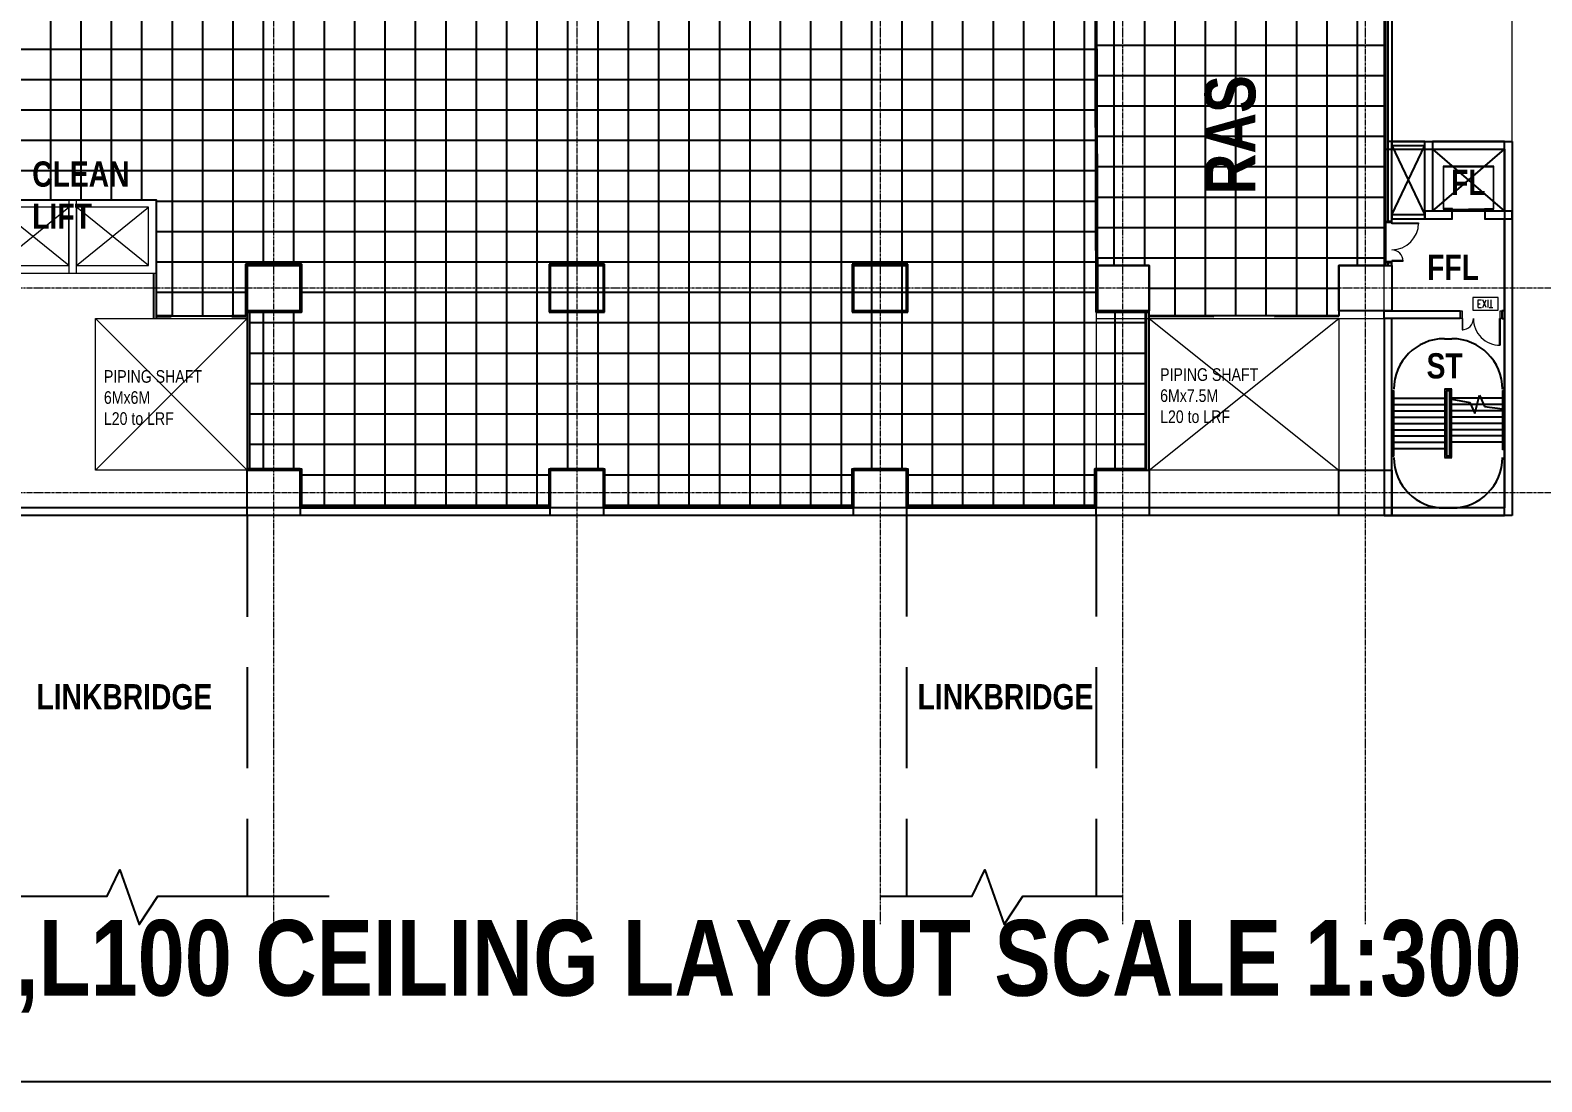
# Model space of a CAD drawing. Extents: x -15449 to 568150, y -1239737 to 53667.
# Drawn here: x 253699 to 313514, y -321211 to -279593 of the extents above; entities that cross this region are included whole.
import ezdxf

# ---------------------------------------------------------------- set-up
doc = ezdxf.new("R2010")
doc.units = 0
doc.header["$LTSCALE"] = 8
for name, pattern in [('HIDDEN', [0.375, 0.25, -0.125]), ('IDA - Grid Line', [3500, 2000, -500, 500, -500]), ('IDA - Hidden 2-1', [750, 500, -250])]:
    doc.linetypes.add(name, pattern=pattern)
doc.layers.get('0').update_dxf_attribs({"color": 1, "linetype": 'CONTINUOUS'})
doc.layers.get('Defpoints').update_dxf_attribs({"linetype": 'CONTINUOUS'})
for name, color, linetype in [('000_CTCI_CSA', 7, 'CONTINUOUS'), ('3', 3, 'CONTINUOUS'), ('Ceiling FL+3000', 6, 'CONTINUOUS'), ('Ceiling FL+5000', 150, 'CONTINUOUS')]:
    doc.layers.add(name, color=color, linetype=linetype)
for name, color, linetype, lineweight, true_color in [('A-_--------_-D0-2', 4, 'CONTINUOUS', 18, 0x00ffff), ('A-_RALG----_E1-1', 4, 'CONTINUOUS', 9, 0x00ffff), ('A-_RALG----_E3-1', 4, 'CONTINUOUS', 9, 0x00ffff), ('Block - Cargo Lift_dwg', 7, 'CONTINUOUS', 9, 0x767676)]:
    doc.layers.add(name, color=color, linetype=linetype, lineweight=lineweight, true_color=true_color)
doc.layers.add('A-_ANOTGRID_E', color=7, linetype='CONTINUOUS', lineweight=9)
doc.layers.add('A-_DOOR----_E', color=7, linetype='CONTINUOUS', lineweight=9)
doc.styles.add('Site Area', font='arial.ttf', dxfattribs={"width": 0.8})
doc.styles.get("Standard").update_dxf_attribs({"font": 'arial.ttf', "width": 0.8})

# ---------------------------------------------------------------- blocks, each defined once
blk = doc.blocks.new('clean lift lobby 2')
at = {"color": 252}
for p, q in [((73303, -6749), (75603, -3899)), ((73303, -3899), (75603, -6749)), ((73303, -9899), (75603, -7049)), ((73303, -7049), (75603, -9899))]:
    blk.add_line(p, q, dxfattribs=at)
at = {"color": 252, "elevation": 0}
for points in [[(73003, -3599), (73003, -7049), (75903, -7049), (75903, -3599)], [(73303, -3899), (73303, -6749), (75603, -6749), (75603, -3899)], [(73003, -6749), (73003, -10199), (75903, -10199), (75903, -6749)], [(73303, -7049), (73303, -9899), (75603, -9899), (75603, -7049)]]:
    blk.add_lwpolyline(points, close=True, dxfattribs=at)
blk = doc.blocks.new('column grid')
at = {"color": 252, "elevation": 0}
for points in [[(-36454.4, -94339.4), (-34354.4, -94339.4), (-34354.4, -96139.4), (-36454.4, -96139.4)], [(-24454.4, -94338.8), (-22354.4, -94338.8), (-22354.4, -96138.8), (-24454.4, -96138.8)], [(-12454.4, -94338.8), (-10354.4, -94338.8), (-10354.4, -96138.8), (-12454.4, -96138.8)], [(-2854.4, -94338.8), (-754.4, -94338.8), (-754.4, -96138.8), (-2854.4, -96138.8)], [(6745.6, -94338.8), (8845.6, -94338.8), (8845.6, -96138.8), (6745.6, -96138.8)], [(-36454.4, -102439.4), (-34354.4, -102439.4), (-34354.4, -104239.4), (-36454.4, -104239.4)], [(-24454.4, -102438.8), (-22354.4, -102438.8), (-22354.4, -104238.8), (-24454.4, -104238.8)], [(-12454.4, -102438.8), (-10354.4, -102438.8), (-10354.4, -104238.8), (-12454.4, -104238.8)], [(-2854.4, -102438.8), (-754.4, -102438.8), (-754.4, -104238.8), (-2854.4, -104238.8)], [(6745.6, -102438.8), (8845.6, -102438.8), (8845.6, -104238.8), (6745.6, -104238.8)]]:
    blk.add_lwpolyline(points, close=True, dxfattribs=at)
at = {"layer": 'A-_ANOTGRID_E', "color": 8, "linetype": 'IDA - Grid Line', "ltscale": 0.005, "true_color": 0x808080}
for p, q in [((-35404.4, 9427, 0), (-35404.4, -120414.2, 0)), ((-23404.4, 9427, 0), (-23404.4, -120414.2, 0)), ((-11404.4, 9427, 0), (-11404.4, -120414.2, 0)), ((-1804.4, 9427, 0), (-1804.4, -120414.2, 0)), ((7795.6, 9427, 0), (7795.6, -120414.2, 0)), ((29680.4, -95238.8, 0), (-104784.6, -95238.8, 0)), ((29680.4, -103338.8, 0), (-104784.6, -103338.8, 0))]:
    blk.add_line(p, q, dxfattribs=at)
at = {"layer": 'Defpoints', "color": 2, "elevation": 0}
blk.add_lwpolyline([(-127418.5, 34485), (48331.5, 34485), (48331.5, -126648), (-127418.5, -126648)], close=True, dxfattribs=at)
blk = doc.blocks.new('CTCI_Building Footprint and Grid')
at = {"color": 8}
for p, q in [((1996497, -955472, 0), (1996347, -955472, 0)), ((1996347, -955472, 0), (1996347, -958622, 0)), ((1996497, -958622, 0), (1996497, -955472, 0)), ((1996497, -955472, 0), (1996497, -955622, 0)), ((1997807, -955472, 0), (1996497, -955472, 0)), ((1996497, -955622, 0), (1997807, -958372, 0)), ((1996497, -958372, 0), (1997807, -955622, 0)), ((1996497, -955622, 0), (1997807, -955622, 0)), ((1997807, -955472, 0), (1998107, -955472, 0)), ((1997807, -958222, 0), (1997807, -955472, 0)), ((1997807, -955622, 0), (1997807, -955472, 0)), ((2000957, -955472, 0), (1998107, -955472, 0)), ((1998107, -955472, 0), (1998107, -955772, 0)), ((1998107, -955472, 0), (1998107, -958222, 0)), ((1998107, -958222, 0), (2000957, -955772, 0)), ((1998107, -955772, 0), (2000957, -958222, 0)), ((1998107, -955772, 0), (2000957, -955772, 0)), ((2000957, -955772, 0), (2000957, -955472, 0)), ((2000957, -955472, 0), (2001257, -955472, 0)), ((2000957, -958222, 0), (2000957, -955472, 0)), ((2001257, -955472, 0), (2001257, -958222, 0)), ((1998882, -958222, 0), (1997807, -958222, 0)), ((1997807, -958222, 0), (1997807, -958522, 0)), ((1998107, -958222, 0), (1997807, -958222, 0)), ((1998882, -958522, 0), (1998882, -958222, 0)), ((2001257, -958222, 0), (2000182, -958222, 0)), ((2000182, -958222, 0), (2000182, -958522, 0)), ((2001257, -958222, 0), (2000957, -958222, 0)), ((2001257, -958522, 0), (2001257, -958222, 0)), ((1996347, -958622, 0), (1996497, -958622, 0)), ((1996497, -958372, 0), (1996497, -958522, 0)), ((1997807, -958372, 0), (1996497, -958372, 0)), ((1996497, -958522, 0), (1997807, -958522, 0)), ((1997807, -958522, 0), (1997807, -958372, 0)), ((1997807, -958522, 0), (1998882, -958522, 0)), ((2000182, -958522, 0), (2001257, -958522, 0)), ((2000957, -970272, 0), (2000957, -958522, 0)), ((2000957, -958522, 0), (2001257, -958522, 0)), ((2001257, -958522, 0), (2001257, -970272, 0)), ((1996497, -960272, 0), (1996347, -960272, 0)), ((1996347, -960272, 0), (1996347, -960372, 0)), ((1996347, -960372, 0), (1996497, -960372, 0)), ((1996497, -960372, 0), (1996497, -960272, 0)), ((1996197, -962472, 0), (1996197, -962172, 0)), ((1996197, -962172, 0), (1999207, -962172, 0)), ((1999207, -962172, 0), (1999207, -962472, 0)), ((2000957, -962172, 0), (2000857, -962172, 0)), ((2000857, -962172, 0), (2000857, -962472, 0)), ((2000957, -962472, 0), (2000957, -962172, 0)), ((1999207, -962472, 0), (1996197, -962472, 0)), ((1996197, -962472, 0), (1996197, -970272, 0)), ((1996497, -962472, 0), (1996197, -962472, 0)), ((1996497, -970272, 0), (1996497, -962472, 0)), ((2000857, -962472, 0), (2000957, -962472, 0)), ((1998577, -963272, 0), (1998877, -963272, 0)), ((1998877, -965272, 0), (1998577, -965272, 0)), ((1996497, -965622, 0), (1996537, -965622, 0)), ((1996497, -965872, 0), (1996537, -965872, 0)), ((1996577, -965622, 0), (1998577, -965622, 0)), ((1996577, -965872, 0), (1998577, -965872, 0)), ((2000877, -965622, 0), (1998877, -965622, 0)), ((1998877, -965671, 0), (1999587, -965794, 0)), ((2000877, -965872, 0), (1998877, -965872, 0)), ((1999587, -965794, 0), (1999780, -966234, 0)), ((1999780, -966234, 0), (1999974, -965510, 0)), ((2000132, -965872, 0), (1999877, -965872, 0)), ((2000023, -965622, 0), (1999944, -965622, 0)), ((1999974, -965510, 0), (2000166, -965949, 0)), ((2000166, -965949, 0), (2000877, -966051, 0)), ((2000957, -965622, 0), (2000917, -965622, 0)), ((2000957, -965872, 0), (2000917, -965872, 0)), ((1996497, -966122, 0), (1996537, -966122, 0)), ((1996497, -966372, 0), (1996537, -966372, 0)), ((1996577, -966122, 0), (1998577, -966122, 0)), ((1996577, -966372, 0), (1998577, -966372, 0)), ((2000877, -966122, 0), (1998877, -966122, 0)), ((2000877, -966372, 0), (1998877, -966372, 0)), ((1999810, -966122, 0), (1999730, -966122, 0)), ((2000917, -966062, 0), (2000957, -966073, 0)), ((2000957, -966122, 0), (2000917, -966122, 0)), ((2000957, -966372, 0), (2000917, -966372, 0)), ((1996497, -966622, 0), (1996537, -966622, 0)), ((1996497, -966872, 0), (1996537, -966872, 0)), ((1996497, -967122, 0), (1996537, -967122, 0)), ((1996577, -966622, 0), (1998577, -966622, 0)), ((1996577, -966872, 0), (1998577, -966872, 0)), ((1996577, -967122, 0), (1998577, -967122, 0)), ((2000877, -966622, 0), (1998877, -966622, 0)), ((2000877, -966872, 0), (1998877, -966872, 0)), ((2000877, -967122, 0), (1998877, -967122, 0)), ((2000957, -966622, 0), (2000917, -966622, 0)), ((2000957, -966872, 0), (2000917, -966872, 0)), ((2000957, -967122, 0), (2000917, -967122, 0)), ((1996497, -967372, 0), (1996537, -967372, 0)), ((1996497, -967622, 0), (1996537, -967622, 0)), ((1996577, -967372, 0), (1998577, -967372, 0)), ((1996577, -967622, 0), (1998577, -967622, 0)), ((2000877, -967372, 0), (1998877, -967372, 0)), ((2000957, -967372, 0), (2000917, -967372, 0)), ((1998577, -967972, 0), (1998877, -967972, 0)), ((1998877, -967972, 0), (1998577, -967972, 0)), ((2000957, -969972, 0), (1996497, -969972, 0)), ((1996497, -969972, 0), (1996497, -970272, 0)), ((1998577, -969972, 0), (1998877, -969972, 0)), ((2000957, -970272, 0), (2000957, -969972, 0)), ((1996197, -970272, 0), (1996497, -970272, 0)), ((1996497, -970272, 0), (2000957, -970272, 0)), ((2001257, -970272, 0), (2000957, -970272, 0))]:
    blk.add_line(p, q, dxfattribs=at)
for centre, start, end in [((1998577, -965272, 0), 90, 180), ((1998877, -965272, 0), 0, 90), ((1998577, -967972, 0), 180, 270), ((1998877, -967972, 0), 270, 0)]:
    blk.add_arc(centre, 2000, start, end, dxfattribs=at)
at = {"layer": '000_CTCI_CSA', "color": 8}
for p, q in [((1996197, -936673, 0), (1996197, -955772, 0)), ((1996497, -936373, 0), (1996497, -955472, 0)), ((1996197, -955772, 0), (2000957, -955772, 0)), ((1996497, -955472, 0), (2001257, -955472, 0)), ((2000957, -955772, 0), (2000957, -969972, 0)), ((2001257, -955472, 0), (2001257, -970272, 0)), ((2000957, -969972, 0), (1927496, -969972, 0)), ((2001257, -970272, 0), (1927196, -970272, 0))]:
    blk.add_line(p, q, dxfattribs=at)
at = {"layer": 'A-_--------_-D0-2', "color": 8}
for p, q in [((2000707, -961639), (1999707, -961639)), ((1999707, -961639), (1999707, -962139)), ((1999917, -961739), (2000047, -961739)), ((1999917, -962039), (1999917, -961739)), ((2000237, -962039), (2000097, -961739)), ((2000097, -962039), (2000237, -961739)), ((2000306, -962039), (2000306, -961739)), ((2000426, -962039), (2000426, -961739)), ((2000707, -962139), (2000707, -961639)), ((1999707, -962139), (2000707, -962139)), ((1999917, -961896), (1999997, -961896)), ((1999917, -962039), (2000047, -962039)), ((2000357, -962039), (2000496, -962039))]:
    blk.add_line(p, q, dxfattribs=at)
at = {"layer": 'A-_DOOR----_E', "color": 8}
for p, q in [((1998532, -956442, 0), (1998532, -958142, 0)), ((2000532, -956442, 0), (1998532, -956442, 0)), ((1998557, -956467, 0), (2000507, -956467, 0)), ((1998557, -958117, 0), (1998557, -956467, 0)), ((2000507, -956467, 0), (2000507, -958117, 0)), ((2000532, -958142, 0), (2000532, -956442, 0)), ((1998532, -958142, 0), (1998902, -958142, 0)), ((1998902, -958117, 0), (1998557, -958117, 0)), ((2000262, -958207, 0), (1998802, -958207, 0)), ((1998802, -958207, 0), (1998802, -958217, 0)), ((1998902, -958217, 0), (1998802, -958217, 0)), ((1998802, -958217, 0), (1998802, -958222, 0)), ((1998882, -958142, 0), (1999532, -958142, 0)), ((1999532, -958167, 0), (1998882, -958167, 0)), ((1998882, -958182, 0), (1999530, -958182, 0)), ((1999530, -958207, 0), (1998882, -958207, 0)), ((1998901, -958222, 0), (2000162, -958222, 0)), ((1998902, -958142, 0), (1998902, -958117, 0)), ((1998902, -958537, 0), (1998902, -958217, 0)), ((2000182, -958142, 0), (1999532, -958142, 0)), ((1999532, -958167, 0), (2000182, -958167, 0)), ((1999534, -958182, 0), (2000182, -958182, 0)), ((2000182, -958207, 0), (1999534, -958207, 0)), ((2000162, -958117, 0), (2000507, -958117, 0)), ((2000162, -958142, 0), (2000162, -958117, 0)), ((2000507, -958142, 0), (2000162, -958142, 0)), ((2000162, -958142, 0), (2000532, -958142, 0)), ((2000262, -958217, 0), (2000162, -958217, 0)), ((2000162, -958217, 0), (2000162, -958537, 0)), ((2000262, -958217, 0), (2000262, -958207, 0)), ((2000262, -958222, 0), (2000262, -958217, 0)), ((1996197, -958622, 0), (1996497, -958622, 0)), ((1996197, -958692, 0), (1996197, -958622, 0)), ((1996497, -958692, 0), (1996197, -958692, 0)), ((1996497, -958622, 0), (1996497, -958692, 0)), ((1996497, -958724, 0), (1996497, -958692, 0)), ((1996497, -958692, 0), (1997557, -958692, 0)), ((1997557, -958724, 0), (1996497, -958724, 0)), ((1997557, -958692, 0), (1997557, -958724, 0)), ((1998752, -958522, 0), (1998752, -958537, 0)), ((1998752, -958537, 0), (1998752, -958522, 0)), ((1998757, -958542, 0), (1998897, -958542, 0)), ((2000167, -958542, 0), (2000307, -958542, 0)), ((2000312, -958537, 0), (2000312, -958522, 0)), ((2000312, -958522, 0), (2000312, -958537, 0)), ((1996197, -960202, 0), (1996497, -960202, 0)), ((1996197, -960272, 0), (1996197, -960202, 0)), ((1996497, -960272, 0), (1996197, -960272, 0)), ((1996947, -960170, 0), (1996497, -960170, 0)), ((1996497, -960170, 0), (1996497, -960202, 0)), ((1996497, -960202, 0), (1996947, -960202, 0)), ((1996497, -960202, 0), (1996497, -960272, 0)), ((1996947, -960202, 0), (1996947, -960170, 0)), ((1999207, -962172, 0), (1999277, -962172, 0)), ((1999207, -962472, 0), (1999207, -962172, 0)), ((1999277, -962172, 0), (1999277, -962472, 0)), ((2000787, -962172, 0), (2000857, -962172, 0)), ((2000787, -962472, 0), (2000787, -962172, 0)), ((2000857, -962172, 0), (2000857, -962472, 0)), ((1999277, -962472, 0), (1999207, -962472, 0)), ((1999277, -962472, 0), (1999277, -962922, 0)), ((1999309, -962472, 0), (1999277, -962472, 0)), ((1999277, -962922, 0), (1999309, -962922, 0)), ((1999309, -962922, 0), (1999309, -962472, 0)), ((2000755, -962472, 0), (2000787, -962472, 0)), ((2000755, -963532, 0), (2000755, -962472, 0)), ((2000787, -962472, 0), (2000787, -963532, 0)), ((2000857, -962472, 0), (2000787, -962472, 0)), ((2000787, -963532, 0), (2000755, -963532, 0))]:
    blk.add_line(p, q, dxfattribs=at)
for centre, radius, start, end in [((1996497, -958692, 0), 1060, 270.00004, 0.00004), ((1996497, -958692, 0), 1060, 270.00004, 0.00004), ((1998757, -958537, 0), 5, 180, 270), ((1998757, -958537, 0), 5, 180, 255), ((1998897, -958537, 0), 5, 270, 0), ((2000167, -958537, 0), 5, 180, 270), ((2000307, -958537, 0), 5, 270, 0), ((2000307, -958537, 0), 5, 285, 0), ((1996497, -960202, 0), 450, 0.00004, 90.00004), ((1996497, -960202, 0), 450, 0.00004, 90.00004), ((1999277, -962472, 0), 450, 270.00004, 0.00004), ((1999277, -962472, 0), 450, 270.00004, 0.00004), ((2000787, -962472, 0), 1060, 180.00004, 270.00004), ((2000787, -962472, 0), 1060, 180.00004, 270.00004)]:
    blk.add_arc(centre, radius, start, end, dxfattribs=at)
at = {"layer": 'A-_RALG----_E1-1', "color": 8}
for p, q in [((1996537, -965321, 0), (1996577, -965321, 0)), ((1996537, -965321, 0), (1996537, -965371, 0)), ((1996537, -965371, 0), (1996537, -967621, 0)), ((1996577, -965321, 0), (1996577, -965371, 0)), ((1996577, -965371, 0), (1996577, -967621, 0)), ((2000917, -965322, 0), (2000877, -965322, 0)), ((2000877, -965622, 0), (2000877, -965322, 0)), ((2000917, -965622, 0), (2000917, -965322, 0)), ((2000877, -966051, 0), (2000877, -965622, 0)), ((2000917, -966062, 0), (2000917, -965622, 0)), ((2000877, -966051, 0), (2000917, -966062, 0)), ((2000877, -967622, 0), (2000877, -966051, 0)), ((2000917, -967622, 0), (2000917, -966062, 0)), ((1996537, -967621, 0), (1996537, -967921, 0)), ((1996577, -967621, 0), (1996577, -967921, 0)), ((2000877, -967672, 0), (2000877, -967622, 0)), ((2000917, -967672, 0), (2000877, -967672, 0)), ((2000917, -967672, 0), (2000917, -967622, 0)), ((1996537, -967921, 0), (1996577, -967921, 0))]:
    blk.add_line(p, q, dxfattribs=at)
at = {"layer": 'A-_RALG----_E3-1', "color": 8}
for p, q in [((1998577, -965272, 0), (1998577, -965372, 0)), ((1998877, -965272, 0), (1998577, -965272, 0)), ((1998577, -965372, 0), (1998577, -965622, 0)), ((1998602, -965297, 0), (1998602, -965372, 0)), ((1998852, -965297, 0), (1998602, -965297, 0)), ((1998602, -965372, 0), (1998602, -965622, 0)), ((1998652, -965347, 0), (1998652, -965372, 0)), ((1998802, -965347, 0), (1998652, -965347, 0)), ((1998652, -965372, 0), (1998652, -965622, 0)), ((1998677, -965347, 0), (1998677, -965372, 0)), ((1998677, -965372, 0), (1998677, -965622, 0)), ((1998777, -965622, 0), (1998777, -965347, 0)), ((1998802, -965622, 0), (1998802, -965347, 0)), ((1998852, -965622, 0), (1998852, -965297, 0)), ((1998877, -965622, 0), (1998877, -965272, 0)), ((1998577, -965622, 0), (1998577, -967622, 0)), ((1998602, -965622, 0), (1998602, -967622, 0)), ((1998652, -965622, 0), (1998652, -967622, 0)), ((1998677, -965622, 0), (1998677, -967622, 0)), ((1998802, -965622, 0), (1998777, -965622, 0)), ((1998777, -965671, 0), (1998777, -965622, 0)), ((1998777, -965622, 0), (1998802, -965622, 0)), ((1998777, -965671, 0), (1998802, -965671, 0)), ((1998777, -967622, 0), (1998777, -965671, 0)), ((1998777, -965671, 0), (1998802, -965671, 0)), ((1998777, -967622, 0), (1998777, -965671, 0)), ((1998807, -965622, 0), (1998802, -965622, 0)), ((1998802, -965671, 0), (1998802, -965622, 0)), ((1998802, -965622, 0), (1998807, -965622, 0)), ((1998802, -965671, 0), (1998807, -965671, 0)), ((1998802, -965671, 0), (1998807, -965671, 0)), ((1998802, -965671, 0), (1998807, -965671, 0)), ((1998802, -967622, 0), (1998802, -965671, 0)), ((1998802, -965671, 0), (1998807, -965671, 0)), ((1998802, -965671, 0), (1998807, -965671, 0)), ((1998802, -965671, 0), (1998807, -965671, 0)), ((1998802, -967622, 0), (1998802, -965671, 0)), ((1998852, -965622, 0), (1998847, -965622, 0)), ((1998847, -965622, 0), (1998852, -965622, 0)), ((1998847, -965671, 0), (1998852, -965671, 0)), ((1998847, -965671, 0), (1998852, -965671, 0)), ((1998847, -965671, 0), (1998852, -965671, 0)), ((1998847, -965671, 0), (1998852, -965671, 0)), ((1998847, -965671, 0), (1998852, -965671, 0)), ((1998847, -965671, 0), (1998852, -965671, 0)), ((1998877, -965622, 0), (1998852, -965622, 0)), ((1998852, -965671, 0), (1998852, -965622, 0)), ((1998852, -965622, 0), (1998877, -965622, 0)), ((1998852, -965671, 0), (1998877, -965671, 0)), ((1998852, -967622, 0), (1998852, -965671, 0)), ((1998852, -965671, 0), (1998877, -965671, 0)), ((1998852, -967622, 0), (1998852, -965671, 0)), ((1998877, -965671, 0), (1998877, -965622, 0)), ((1998877, -967622, 0), (1998877, -965671, 0)), ((1998877, -967622, 0), (1998877, -965671, 0)), ((1998577, -967622, 0), (1998602, -967622, 0)), ((1998577, -967622, 0), (1998577, -967972, 0)), ((1998602, -967622, 0), (1998577, -967622, 0)), ((1998577, -967622, 0), (1998577, -967972, 0)), ((1998602, -967622, 0), (1998577, -967622, 0)), ((1998602, -967622, 0), (1998607, -967622, 0)), ((1998602, -967622, 0), (1998602, -967947, 0)), ((1998607, -967622, 0), (1998602, -967622, 0)), ((1998602, -967622, 0), (1998602, -967947, 0)), ((1998607, -967622, 0), (1998602, -967622, 0)), ((1998647, -967622, 0), (1998652, -967622, 0)), ((1998652, -967622, 0), (1998647, -967622, 0)), ((1998652, -967622, 0), (1998647, -967622, 0)), ((1998652, -967622, 0), (1998677, -967622, 0)), ((1998677, -967622, 0), (1998652, -967622, 0)), ((1998652, -967622, 0), (1998652, -967897, 0)), ((1998677, -967622, 0), (1998652, -967622, 0)), ((1998652, -967622, 0), (1998652, -967897, 0)), ((1998677, -967622, 0), (1998677, -967897, 0)), ((1998677, -967622, 0), (1998677, -967897, 0)), ((1998777, -967897, 0), (1998777, -967622, 0)), ((1998777, -967897, 0), (1998777, -967622, 0)), ((1998802, -967897, 0), (1998802, -967622, 0)), ((1998802, -967897, 0), (1998802, -967622, 0)), ((1998852, -967947, 0), (1998852, -967622, 0)), ((1998852, -967947, 0), (1998852, -967622, 0)), ((1998877, -967972, 0), (1998877, -967622, 0)), ((1998877, -967972, 0), (1998877, -967622, 0)), ((1998577, -967972, 0), (1998877, -967972, 0)), ((1998577, -967972, 0), (1998877, -967972, 0)), ((1998602, -967947, 0), (1998852, -967947, 0)), ((1998602, -967947, 0), (1998852, -967947, 0)), ((1998652, -967897, 0), (1998802, -967897, 0)), ((1998652, -967897, 0), (1998802, -967897, 0))]:
    blk.add_line(p, q, dxfattribs=at)
at = {"color": 252}
blk.add_blockref('column grid', (1987651, -866033, 0), dxfattribs=at)
at = {"color": 252, "char_height": 1000, "attachment_point": 1, "style": 'Site Area'}
for s, width, insert in [('{\\fArial|b1|i0|c0|p34;FL}', 1487.58, (1998843, -956587, 0)), ('{\\fArial|b1|i0|c0|p34;FFL}', 3027.31, (1997898, -959948, 0)), ('{\\fArial|b1|i0|c0|p34;ST}', 3027.31, (1997874, -963845, 0))]:
    blk.add_mtext_dynamic_manual_height_columns(s, width=width, gutter_width=24255, heights=[0], dxfattribs=dict(at, insert=insert))

msp = doc.modelspace()

# ---------------------------------------------------------------- hatches: boundary and pattern name
at = {"layer": '3'}
h = msp.add_hatch(dxfattribs=at)
h.set_pattern_fill('ANSI37', color=6, scale=379, angle=225)
h.set_pattern_definition([(270, (-125770.3, 15838), (1203.325, -1e-13), []), (0, (-125770.3, 15838), (3e-13, 1203.325), [])])
h.paths.add_polyline_path([(307328.3113, -278702.089), (305494.7049, -278702.1709), (305494.7049, -277003.4574), (297978.3145, -277002.1709), (297978.3145, -278702.1709), (295899.9948, -278702.1072), (295929.9928, -288908.1914), (297978.3145, -288902.1709), (297978.3145, -290702.1709), (297978.048, -290902.0991), (305483.8309, -290897.1206), (305478.3145, -288902.1709), (307328.3113, -288902.1709)])
at = {"layer": 'Ceiling FL+5000'}
h = msp.add_hatch(dxfattribs=at)
h.set_pattern_fill('ANSI37', color=256, scale=379, angle=225)
h.set_pattern_definition([(270, (-191924.1, 87879.6), (1203.325, -1e-13), []), (0, (-191924.1, 87879.6), (3e-13, 1203.325), [])])
h.paths.add_polyline_path([(286227.9329, -236052.1709), (276328.3145, -236052.1709), (276328.3145, -231052.1709), (274228.3145, -231052.1709), (274228.3145, -228852.1709), (276328.3145, -228852.1709), (276328.3145, -218752.1709), (274228.3145, -218752.1709), (274228.3145, -216852.1709), (276328.3145, -216852.1709), (276328.3145, -206752.1709), (274228.3145, -206752.1709), (274228.3145, -205002.5644), (264428.3145, -205002.5644), (264428.3145, -206752.8143), (262228.3145, -206752.8143), (262228.3145, -205002.5644), (252428.3145, -205002.5644), (252428.3145, -206752.7469), (250228.3145, -206752.7469), (250228.3145, -205002.5644), (240428.3145, -205002.5644), (240428.3145, -206752.1709), (238228.3145, -206752.1709), (238228.3145, -205002.1718), (230228.3145, -205002.1718), (230228.3145, -228852.1709), (240428.3145, -228852.1709), (240428.3145, -230752.1709), (238328.3145, -230752.1709), (238328.3145, -240852.1709), (240428.3145, -240852.1709), (240428.3145, -242752.1709), (238328.3145, -242752.1709), (238328.3145, -252852.1709), (252428.3145, -252852.1709), (252428.3145, -254752.7469), (250328.3145, -254752.7469), (250328.3193, -264852.1709), (252428.3145, -264852.1709), (252428.3145, -266752.7469), (250328.3145, -266752.7469), (250328.3145, -276851.7783), (252428.3145, -276851.7783), (252428.3145, -278752.7469), (250278.3145, -278752.7469), (250278.3145, -286302.7469), (258678.1767, -286302.7469), (258678.1767, -288852.8143), (258678.1767, -290902.955), (262228.3145, -290902.955), (262228.3145, -288852.8143), (264428.3145, -288852.8143), (264428.3145, -290753.3903), (262378.3145, -290753.3903), (262378.3145, -296952.7469), (264428.3145, -296952.7469), (264428.3145, -298402.1705), (274228.3145, -298402.1705), (274228.3145, -296952.7469), (276428.3145, -296952.7469), (276428.3145, -298402.1703), (286228.3145, -298402.1703), (286228.3145, -296952.7469), (288428.3145, -296952.7469), (288428.3145, -298402.1705), (295828.3144, -298402.1563), (295828.3116, -296951.6196), (297877.8668, -296951.6196), (297877.8668, -290752.1709), (295885.4125, -290752.1709), (295828.4553, -271253.8076), (286227.9329, -271252.1623)])

# ---------------------------------------------------------------- linework, layer by layer
at = {"layer": '000_CTCI_CSA', "color": 8, "linetype": 'IDA - Hidden 2-1', "true_color": 0x808080}
for p, q in [((262278.3145, -298803.3903, 0), (262278.3145, -313864.6171, 0)), ((288378.3145, -298802.1031, 0), (288378.3145, -313862.9518, 0)), ((295878.3145, -298802.1705, 0), (295878.3145, -313863.3973, 0))]:
    msp.add_line(p, q, dxfattribs=at)
at = {"layer": '000_CTCI_CSA', "color": 8, "true_color": 0x808080, "elevation": 0}
for points in [[(249580.1436, -313864.6171), (256739.8145, -313864.6171), (257249.8145, -312826.6171), (258006.8145, -314982.6171), (258751.8145, -313864.6171), (265534.1436, -313864.6171)], [(287328.3145, -313863.3973), (290968.8145, -313863.3973), (291478.8145, -312825.3973), (292235.8145, -314981.3973), (292980.8145, -313863.3973), (296928.3145, -313863.3973)]]:
    msp.add_lwpolyline(points, dxfattribs=at)
at = {"layer": 'Block - Cargo Lift_dwg', "lineweight": -3}
for p, q in [((295844.7049, -276902.4056, 0), (295885.4125, -290752.1709, 0)), ((295894.7047, -276902.2586, 0), (295935.2657, -290702.1709, 0)), ((307328.3113, -278702.1753, 0), (307328.6887, -287152.5671, 0)), ((307428.3113, -278702.1709, 0), (307428.6887, -287152.5626, 0)), ((264428.3145, -288852.8143, 0), (262228.3145, -288852.8143, 0)), ((262228.3145, -288852.8143, 0), (262228.3145, -290753.3903, 0)), ((264378.3145, -288902.8143, 0), (262278.3145, -288902.8143, 0)), ((262278.3145, -288902.8143, 0), (262278.3145, -290703.3903, 0)), ((264378.3145, -290703.3903, 0), (264378.3145, -288902.8143, 0)), ((264428.3145, -290753.3903, 0), (264428.3145, -288852.8143, 0)), ((276428.3145, -288851.5948, 0), (274228.3145, -288851.5948, 0)), ((274228.3145, -288851.5948, 0), (274228.3145, -290752.1709, 0)), ((276378.3145, -288901.5948, 0), (274278.3145, -288901.5948, 0)), ((274278.3145, -288901.5948, 0), (274278.3145, -290702.1709, 0)), ((276378.3145, -290702.1709, 0), (276378.3145, -288901.5948, 0)), ((276428.3145, -290752.1709, 0), (276428.3145, -288851.5948, 0)), ((288428.3145, -288851.5948, 0), (286228.3145, -288851.5948, 0)), ((286228.3145, -288851.5948, 0), (286228.3145, -290752.1709, 0)), ((288378.3145, -288901.5948, 0), (286278.3145, -288901.5948, 0)), ((286278.3145, -288901.5948, 0), (286278.3145, -290702.1709, 0)), ((288378.3145, -290702.1709, 0), (288378.3145, -288901.5948, 0)), ((288428.3145, -290752.1709, 0), (288428.3145, -288851.5948, 0)), ((258578.1767, -289202.7467, 0), (258578.1767, -291002.955, 0)), ((258678.1767, -289202.7467, 0), (258678.1767, -291002.955, 0)), ((259278.3145, -290902.955, 0), (258678.1767, -290902.955, 0)), ((259278.3145, -291002.955, 0), (258678.1767, -291002.955, 0)), ((262278.3145, -290902.955, 0), (261678.3145, -290902.955, 0)), ((262278.3145, -291002.955, 0), (261678.3145, -291002.955, 0)), ((262228.3145, -290753.3903, 0), (264428.3145, -290753.3903, 0)), ((262278.3145, -290703.3903, 0), (264378.3145, -290703.3903, 0)), ((262278.3145, -290753.3903, 0), (262278.3145, -296952.7469, 0)), ((262378.3145, -290753.3903, 0), (262378.3145, -296952.7469, 0)), ((274228.3145, -290752.1709, 0), (276428.3145, -290752.1709, 0)), ((274278.3145, -290702.1709, 0), (276378.3145, -290702.1709, 0)), ((286228.3145, -290752.1709, 0), (288428.3145, -290752.1709, 0)), ((286278.3145, -290702.1709, 0), (288378.3145, -290702.1709, 0)), ((295885.4125, -290752.1709, 0), (297977.8668, -290752.1709, 0)), ((295935.2657, -290702.1709, 0), (297977.8668, -290702.1709, 0)), ((297877.8668, -297008.8348, 0), (297878.3145, -290702.1638, 0)), ((297878.3145, -290702.1638, 0), (297878.3145, -290702.1638, 0)), ((297977.8668, -297008.8419, 0), (297978.3145, -290702.1709, 0)), ((297978.048, -290902.0991, 0), (300533.5364, -290895.8322, 0)), ((297978.2932, -291002.0988, 0), (300533.7816, -290995.8319, 0)), ((297978.3145, -290702.1709, 0), (297978.3145, -290702.1709, 0)), ((302933.7816, -290995.835, 0), (305483.7805, -290997.1206, 0)), ((302933.8321, -290895.835, 0), (305483.8309, -290897.1206, 0)), ((264378.3145, -296952.7469, 0), (262278.3145, -296952.7469, 0)), ((264378.3145, -297002.7469, 0), (262278.3145, -297002.7469, 0)), ((264378.3145, -298502.1705, 0), (264378.3145, -297002.7469, 0)), ((264428.3145, -298502.1705, 0), (264428.3145, -297002.7469, 0)), ((274228.3145, -297002.7469, 0), (274228.3145, -298502.1705, 0)), ((276378.3145, -296952.7469, 0), (274278.3145, -296952.7469, 0)), ((274278.3145, -297002.7469, 0), (274278.3145, -298502.1705, 0)), ((276378.3145, -297002.7469, 0), (274278.3145, -297002.7469, 0)), ((276378.3145, -298502.1705, 0), (276378.3145, -297002.7469, 0)), ((276428.3145, -298502.1705, 0), (276428.3145, -297002.7469, 0)), ((286228.3145, -297002.7469, 0), (286228.3145, -298502.1705, 0)), ((288378.3145, -296952.7469, 0), (286278.3145, -296952.7469, 0)), ((286278.3145, -297002.7469, 0), (286278.3145, -298502.1705, 0)), ((288378.3145, -297002.7469, 0), (286278.3145, -297002.7469, 0)), ((288378.3145, -298502.1705, 0), (288378.3145, -297002.7469, 0)), ((288428.3145, -298502.1705, 0), (288428.3145, -297002.7469, 0)), ((297878.9211, -296958.1205, 0), (295828.3116, -296951.6196, 0)), ((295828.3116, -296951.6196, 0), (295828.3145, -298502.1706, 0)), ((297878.7626, -297008.1203, 0), (295878.3117, -297001.7783, 0)), ((295878.3117, -297001.7783, 0), (295878.3145, -298502.1705, 0)), ((264428.3145, -298402.1705, 0), (274228.3145, -298402.1705, 0)), ((276428.3145, -298402.1703, 0), (286228.3145, -298402.1705, 0)), ((288428.3145, -298402.1705, 0), (295828.3146, -298402.1707, 0)), ((264428.3145, -298502.1705, 0), (274228.3145, -298502.1705, 0)), ((276428.3145, -298502.1703, 0), (286228.3145, -298502.1705, 0)), ((288428.3145, -298502.1705, 0), (295828.3145, -298502.1707, 0))]:
    msp.add_line(p, q, dxfattribs=at)
at = {"layer": 'Block - Cargo Lift_dwg', "color": 8, "linetype": 'IDA - Grid Line', "true_color": 0x808080}
for p, q in [((256278.3145, -291002.955, 0), (262278.3145, -297002.955, 0)), ((256278.3145, -297002.955, 0), (262278.3145, -291002.955, 0)), ((297977.8668, -291002.5874, 0), (305477.8668, -297002.5874, 0)), ((297977.8668, -297002.5874, 0), (305477.8668, -291002.5874, 0))]:
    msp.add_line(p, q, dxfattribs=at)
at = {"layer": 'Block - Cargo Lift_dwg', "color": 8, "ltscale": 0.1, "true_color": 0x808080, "elevation": 0}
msp.add_lwpolyline([(230178.3145, -228902.6222), (230178.3145, -205202.2366), (276378.3145, -205202.496), (276377.8676, -236002.5634), (286277.8676, -236002.5634), (286277.8676, -271202.5634), (295877.8648, -271202.5634), (295877.8475, -291002.1708), (295878.3144, -291008.8377), (295878.3145, -298502.1705), (250278.3145, -298502.1705), (250278.3145, -252902.7469), (238278.3145, -252902.1709), (238277.8676, -228902.5634), (230177.8676, -228902.5634)], dxfattribs=at)
at = {"layer": 'Block - Cargo Lift_dwg', "color": 8, "true_color": 0x808080, "elevation": 0}
msp.add_lwpolyline([(288077.8676, -205202.5618), (276377.8659, -205202.5297), (276377.8676, -236002.5634), (286277.8676, -236002.5634), (286277.8676, -271202.5634), (295877.8615, -271202.5634), (295876.8381, -291002.1708), (305478.3156, -291002.1792), (307278.3128, -291002.1792), (307278.316, -276902.1718), (301578.0066, -276902.1718), (301578.0066, -265204.3622), (297678.3128, -265200.7646), (297678.3161, -228902.5644), (287178.6881, -228902.5684), (287178.698, -220692.4827), (288077.8657, -220692.4869), (288077.8676, -205202.5618)], dxfattribs=at)
at = {"layer": 'Block - Cargo Lift_dwg', "color": 8, "linetype": 'HIDDEN', "ltscale": 10, "true_color": 0x808080, "elevation": 0}
msp.add_lwpolyline([(312338.3084, -277952.1709), (307578.3145, -277952.1709), (307578.3144, -284002.3574), (312338.3083, -284002.3574)], close=True, dxfattribs=at)
at = {"layer": 'Block - Cargo Lift_dwg', "color": 8, "true_color": 0x808080, "elevation": 0}
for points in [[(256278.3145, -291002.955), (262278.3145, -291002.955), (262278.3145, -297002.955), (256278.3145, -297002.955)], [(297977.8668, -291008.8377), (305477.8668, -291002.5874), (305477.8668, -297008.8377), (297977.8668, -297008.8377)]]:
    msp.add_lwpolyline(points, close=True, dxfattribs=at)
at = {"layer": 'Ceiling FL+3000', "color": 8, "lineweight": -3, "true_color": 0x808080, "elevation": 0}
msp.add_lwpolyline([(295899.9948, -278702.1072), (297978.3145, -278702.1709), (297978.3145, -277002.1709), (305494.7049, -277003.4574), (305494.7049, -278702.1709), (307328.3113, -278702.089), (307328.3113, -288902.1709), (305478.3145, -288902.1709), (305483.8309, -290897.1206), (297978.048, -290902.0991), (297978.3145, -290702.1709), (297978.3145, -288902.1709), (295929.9928, -288908.1914), (295899.9948, -278702.1072)], dxfattribs=at)
at = {"layer": 'Ceiling FL+5000', "elevation": 0}
msp.add_lwpolyline([(250278.3145, -286302.7469), (258678.1767, -286302.7469), (258678.1767, -288852.8143), (258678.1767, -290902.955), (262228.3145, -290902.955), (262228.3145, -288852.8143), (264428.3145, -288852.8143), (264428.3145, -290753.3903), (262378.3145, -290753.3903), (262378.3145, -296952.7469), (264428.3145, -296952.7469), (264428.3145, -298402.1705), (274228.3145, -298402.1705), (274228.3145, -296952.7469), (276428.3145, -296952.7469), (276428.3145, -298402.1703), (286228.3145, -298402.1703), (286228.3145, -296952.7469), (288428.3145, -296952.7469), (288428.3145, -298402.1705), (295828.3144, -298402.1563), (295828.3116, -296951.6196), (297877.8668, -296951.6196), (297877.8668, -290752.1709), (295885.4125, -290752.1709), (295828.4553, -271253.8076)], dxfattribs=at)
at = {"layer": 'Defpoints', "color": 2}
msp.add_lwpolyline([(171314.1998, -160078), (347064.1998, -160078), (347064.1998, -321211), (171314.1998, -321211)], close=True, dxfattribs=at)

# ---------------------------------------------------------------- block references
at = {"layer": '000_CTCI_CSA', "color": 2}
msp.add_blockref('CTCI_Building Footprint and Grid', (-1688918.33, 671469.6085, 0), dxfattribs=at)
at = {"layer": 'Block - Cargo Lift_dwg', "color": 8, "true_color": 0x808080, "rotation": 89.99999999999997}
msp.add_blockref('clean lift lobby 2', (248478.9362, -362205.3177, 0), dxfattribs=at)

# ---------------------------------------------------------------- texts
at = {"color": 8, "true_color": 0x808080, "attachment_point": 1, "style": 'Site Area'}
for s, width, insert, char_height in [('{\\fArial|b1|i0|c0|p34;LINKBRIDGE}', 3027.311787, (253946.7689, -305473.4696, 0), 1000), ('{\\fArial|b1|i0|c0|p34;LINKBRIDGE}', 3027.311787, (288814.7689, -305472.2498, 0), 1000), ('{\\fArial|b1|i0|c0|p34;F10E2  L30, L40, L50, L70 ,L80 ,L100 CEILING LAYOUT SCALE 1:300 }', 133992.306279, (204101.0287, -314807.3013, 0), 3000)]:
    msp.add_mtext_dynamic_manual_height_columns(s, width=width, gutter_width=24254.764, heights=[0], dxfattribs=dict(at, insert=insert, char_height=char_height))
at = {"layer": 'Block - Cargo Lift_dwg', "color": 8, "true_color": 0x808080, "insert": (300181.7798, -286092.3398, 0), "char_height": 2000, "attachment_point": 1, "rotation": 90, "style": 'Site Area'}
msp.add_mtext_dynamic_manual_height_columns('{\\fArial|b1|i0|c0|p34;RAS}', width=4149.053202, gutter_width=24254.764, heights=[0], dxfattribs=at)
at = {"layer": 'Block - Cargo Lift_dwg', "color": 8, "true_color": 0x808080, "insert": (253778.1767, -284785.7469, 0), "char_height": 1000, "attachment_point": 1, "style": 'Site Area'}
msp.add_mtext_dynamic_manual_height_columns('{\\fArial|b1|i0|c0|p34;CLEAN LIFT}', width=4149.053202, gutter_width=24254.764, heights=[0], dxfattribs=at)
at = {"layer": 'Block - Cargo Lift_dwg', "color": 8, "true_color": 0x808080, "char_height": 500, "attachment_point": 1}
for s, insert in [('PIPING SHAFT\\P6Mx6M\\PL20 to LRF', (256614.5542, -293045.5881, 0)), ('PIPING SHAFT\\P6Mx7.5M\\PL20 to LRF', (298412.5055, -292971.4806, 0))]:
    msp.add_mtext_dynamic_manual_height_columns(s, width=6465.837161, gutter_width=1, heights=[0], dxfattribs=dict(at, insert=insert))

doc.saveas('drawing.dxf')
